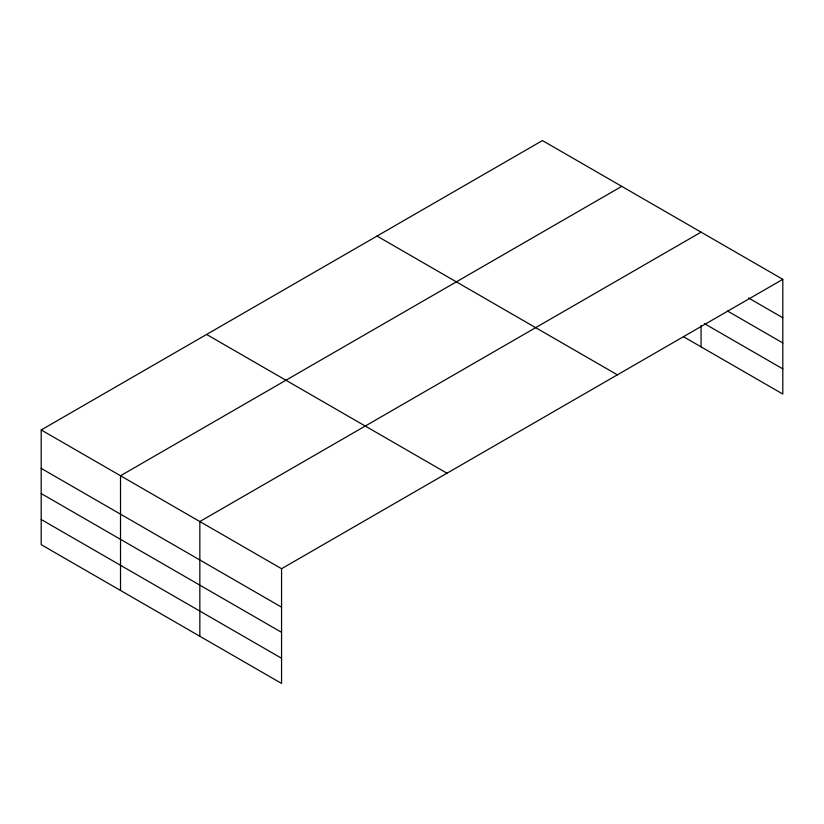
<?xml version="1.0" encoding="UTF-8"?>
<svg xmlns="http://www.w3.org/2000/svg" width="824" height="824" viewBox="0 0 824 824"><rect width="100%" height="100%" fill="white"/><g stroke="black" fill="none" stroke-linecap="round" stroke-linejoin="round"><path stroke-width="1.24" d="M41.2 429.953L281.561 568.725L281.561 683.436L41.2 544.664L41.2 429.953L542.439 140.564L782.8 279.336L782.8 394.047L683.446 336.686M621.76 186.358L120.52 475.747L120.52 590.458M701.08 232.152L199.841 521.541L199.841 636.252M281.561 568.725L782.8 279.336M748.563 298L782.8 317.765M727.582 311.06L782.8 342.938M704.386 323.605L782.8 368.874M377.031 236.066L617.392 374.838M206.608 334.451L446.969 473.223M41.2 468.382L281.561 607.154M41.2 493.555L281.561 632.327M41.2 519.491L281.561 658.263M701.08 325.47L701.08 346.863"/></g></svg>
